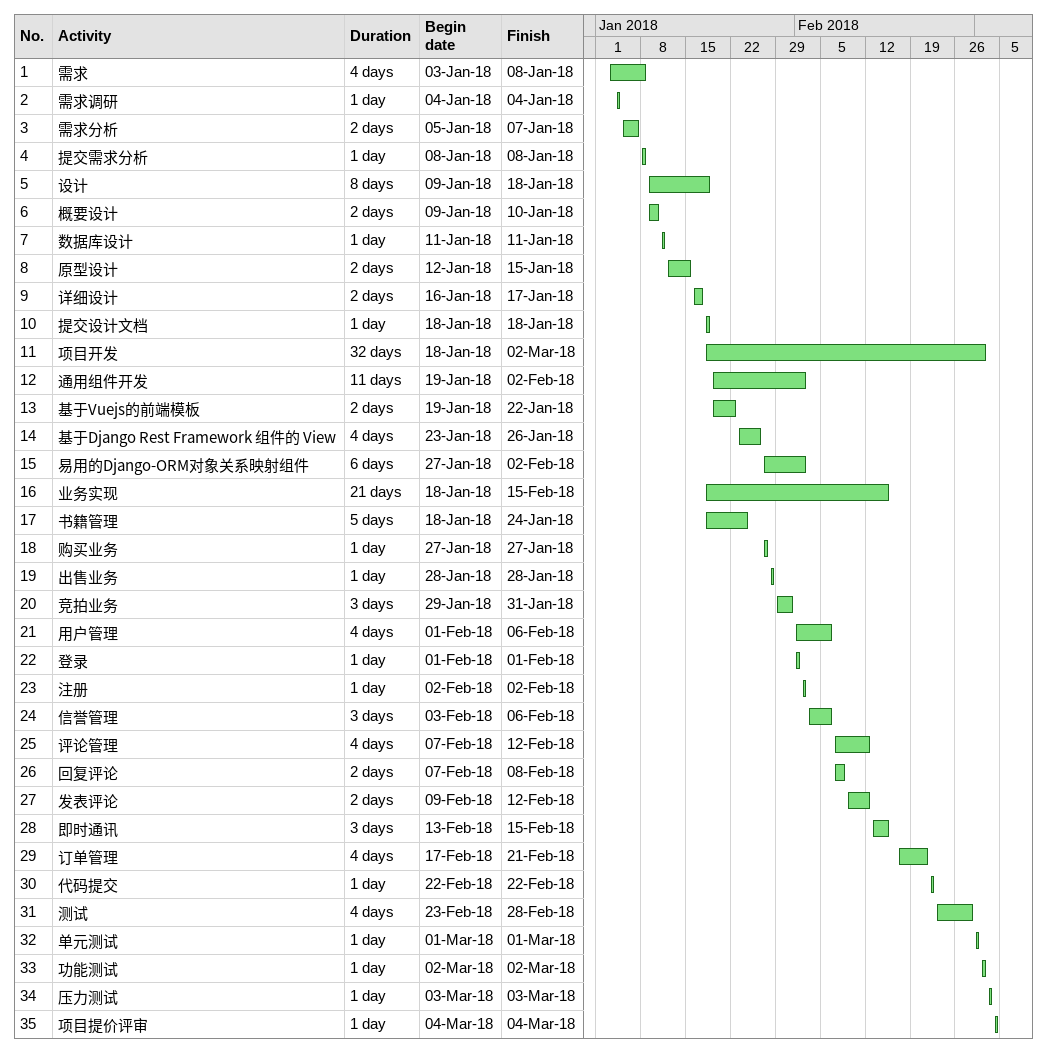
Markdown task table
| ID | Task | Duration | Start | Finish |
|---|---|---|---|---|
| 1 | 需求 | 4d | 2018-01-03 | 2018-01-08 |
| 2 | 需求调研 | 1d | 2018-01-04 | 2018-01-04 |
| 3 | 需求分析 | 2d | 2018-01-05 | 2018-01-07 |
| 4 | 提交需求分析 | 1d | 2018-01-08 | 2018-01-08 |
| 5 | 设计 | 8d | 2018-01-09 | 2018-01-18 |
| 6 | 概要设计 | 2d | 2018-01-09 | 2018-01-10 |
| 7 | 数据库设计 | 1d | 2018-01-11 | 2018-01-11 |
| 8 | 原型设计 | 2d | 2018-01-12 | 2018-01-15 |
| 9 | 详细设计 | 2d | 2018-01-16 | 2018-01-17 |
| 10 | 提交设计文档 | 1d | 2018-01-18 | 2018-01-18 |
| 11 | 项目开发 | 32d | 2018-01-18 | 2018-03-02 |
| 12 | 通用组件开发 | 11d | 2018-01-19 | 2018-02-02 |
| 13 | 基于Vuejs的前端模板 | 2d | 2018-01-19 | 2018-01-22 |
| 14 | 基于Django Rest Framework 组件的 View | 4d | 2018-01-23 | 2018-01-26 |
| 15 | 易用的Django-ORM对象关系映射组件 | 6d | 2018-01-27 | 2018-02-02 |
| 16 | 业务实现 | 21d | 2018-01-18 | 2018-02-15 |
| 17 | 书籍管理 | 5d | 2018-01-18 | 2018-01-24 |
| 18 | 购买业务 | 1d | 2018-01-27 | 2018-01-27 |
| 19 | 出售业务 | 1d | 2018-01-28 | 2018-01-28 |
| 20 | 竞拍业务 | 3d | 2018-01-29 | 2018-01-31 |
| 21 | 用户管理 | 4d | 2018-02-01 | 2018-02-06 |
| 22 | 登录 | 1d | 2018-02-01 | 2018-02-01 |
| 23 | 注册 | 1d | 2018-02-02 | 2018-02-02 |
| 24 | 信誉管理 | 3d | 2018-02-03 | 2018-02-06 |
| 25 | 评论管理 | 4d | 2018-02-07 | 2018-02-12 |
| 26 | 回复评论 | 2d | 2018-02-07 | 2018-02-08 |
| 27 | 发表评论 | 2d | 2018-02-09 | 2018-02-12 |
| 28 | 即时通讯 | 3d | 2018-02-13 | 2018-02-15 |
| 29 | 订单管理 | 4d | 2018-02-17 | 2018-02-21 |
| 30 | 代码提交 | 1d | 2018-02-22 | 2018-02-22 |
| 31 | 测试 | 4d | 2018-02-23 | 2018-02-28 |
| 32 | 单元测试 | 1d | 2018-03-01 | 2018-03-01 |
| 33 | 功能测试 | 1d | 2018-03-02 | 2018-03-02 |
| 34 | 压力测试 | 1d | 2018-03-03 | 2018-03-03 |
| 35 | 项目提价评审 | 1d | 2018-03-04 | 2018-03-04 |
